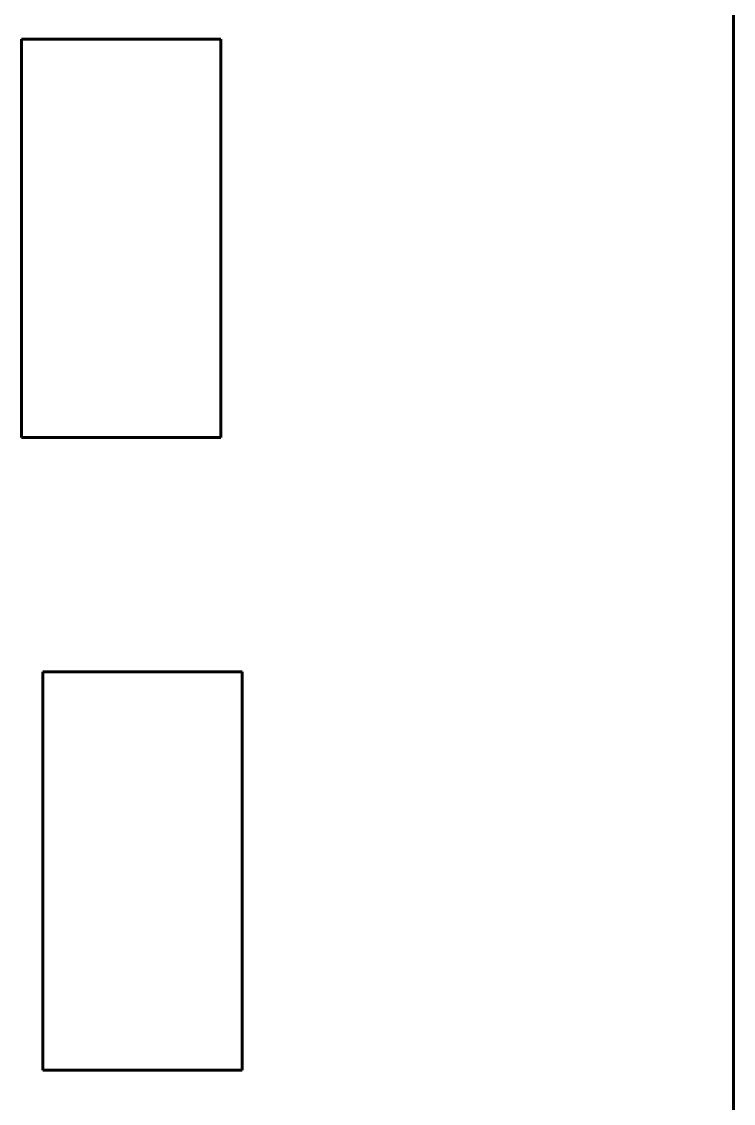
# Model space of a CAD drawing. Extents: x 0 to 297, y 0 to 292.
# Drawn here: x 236.62 to 241.09, y 69.83 to 76.62 of the extents above; entities that cross this region are included whole.
import ezdxf

# ---------------------------------------------------------------- set-up
doc = ezdxf.new("R2010")
doc.units = 0
doc.header["$MEASUREMENT"] = 0
doc.linetypes.add('K5LT_BASIC', pattern=[0])
doc.layers.add('Системный слой', color=7, linetype='Continuous')

# ---------------------------------------------------------------- blocks, each defined once
blk = doc.blocks.new('*U')
at = {"layer": 'Системный слой', "linetype": 'K5LT_BASIC', "lineweight": 60}
for p, q in [((237.8745, 76.5082), (236.6245, 76.5082)), ((236.6245, 76.5082), (236.6245, 74.0082)), ((237.8745, 74.0082), (237.8745, 76.5082)), ((236.6245, 74.0082), (237.8745, 74.0082)), ((238.0068, 72.5395), (236.7568, 72.5395)), ((236.7568, 72.5395), (236.7568, 70.0395)), ((238.0068, 70.0395), (238.0068, 72.5395)), ((236.7568, 70.0395), (238.0068, 70.0395))]:
    blk.add_line(p, q, dxfattribs=at)

msp = doc.modelspace()

# ---------------------------------------------------------------- linework, layer by layer
at = {"layer": 'Системный слой', "linetype": 'K5LT_BASIC', "lineweight": 60}
for p, q in [((241.0876, 65.2856), (241.0876, 85.2856)), ((241.0876, 78.2853), (241.0876, 65.2856))]:
    msp.add_line(p, q, dxfattribs=at)

# ---------------------------------------------------------------- block references
at = {"layer": 'Системный слой'}
msp.add_blockref('*U', (0, 0), dxfattribs=at)
msp.add_blockref('*U', (0, 0), dxfattribs=at)
msp.add_blockref('*U', (0, 0), dxfattribs=at)
msp.add_blockref('*U', (0, 0), dxfattribs=at)
msp.add_blockref('*U', (0, 0), dxfattribs=at)
msp.add_blockref('*U', (0, 0), dxfattribs=at)
msp.add_blockref('*U', (0, 0), dxfattribs=at)
msp.add_blockref('*U', (0, 0), dxfattribs=at)
msp.add_blockref('*U', (0, 0), dxfattribs=at)
msp.add_blockref('*U', (0, 0), dxfattribs=at)
msp.add_blockref('*U', (0, 0), dxfattribs=at)
msp.add_blockref('*U', (0, 0), dxfattribs=at)
msp.add_blockref('*U', (0, 0), dxfattribs=at)
msp.add_blockref('*U', (0, 0), dxfattribs=at)
msp.add_blockref('*U', (0, 0), dxfattribs=at)
msp.add_blockref('*U', (0, 0), dxfattribs=at)
msp.add_blockref('*U', (0, 0), dxfattribs=at)
msp.add_blockref('*U', (0, 0), dxfattribs=at)
msp.add_blockref('*U', (0, 0), dxfattribs=at)
msp.add_blockref('*U', (0, 0), dxfattribs=at)
msp.add_blockref('*U', (0, 0), dxfattribs=at)
msp.add_blockref('*U', (0, 0), dxfattribs=at)
msp.add_blockref('*U', (0, 0), dxfattribs=at)
msp.add_blockref('*U', (0, 0), dxfattribs=at)
msp.add_blockref('*U', (0, 0), dxfattribs=at)
msp.add_blockref('*U', (0, 0), dxfattribs=at)
msp.add_blockref('*U', (0, 0), dxfattribs=at)
msp.add_blockref('*U', (0, 0), dxfattribs=at)
msp.add_blockref('*U', (0, 0), dxfattribs=at)
msp.add_blockref('*U', (0, 0), dxfattribs=at)
msp.add_blockref('*U', (0, 0), dxfattribs=at)
msp.add_blockref('*U', (0, 0), dxfattribs=at)
msp.add_blockref('*U', (0, 0), dxfattribs=at)
msp.add_blockref('*U', (0, 0), dxfattribs=at)
msp.add_blockref('*U', (0, 0), dxfattribs=at)
msp.add_blockref('*U', (0, 0), dxfattribs=at)
msp.add_blockref('*U', (0, 0), dxfattribs=at)
msp.add_blockref('*U', (0, 0), dxfattribs=at)
msp.add_blockref('*U', (0, 0), dxfattribs=at)
msp.add_blockref('*U', (0, 0), dxfattribs=at)
msp.add_blockref('*U', (0, 0), dxfattribs=at)
msp.add_blockref('*U', (0, 0), dxfattribs=at)
msp.add_blockref('*U', (0, 0), dxfattribs=at)
msp.add_blockref('*U', (0, 0), dxfattribs=at)
msp.add_blockref('*U', (0, 0), dxfattribs=at)
msp.add_blockref('*U', (0, 0), dxfattribs=at)
msp.add_blockref('*U', (0, 0), dxfattribs=at)
msp.add_blockref('*U', (0, 0), dxfattribs=at)
msp.add_blockref('*U', (0, 0), dxfattribs=at)
msp.add_blockref('*U', (0, 0), dxfattribs=at)
msp.add_blockref('*U', (0, 0), dxfattribs=at)
msp.add_blockref('*U', (0, 0), dxfattribs=at)
msp.add_blockref('*U', (0, 0), dxfattribs=at)
msp.add_blockref('*U', (0, 0), dxfattribs=at)
msp.add_blockref('*U', (0, 0), dxfattribs=at)
msp.add_blockref('*U', (0, 0), dxfattribs=at)
msp.add_blockref('*U', (0, 0), dxfattribs=at)
msp.add_blockref('*U', (0, 0), dxfattribs=at)
msp.add_blockref('*U', (0, 0), dxfattribs=at)
msp.add_blockref('*U', (0, 0), dxfattribs=at)
msp.add_blockref('*U', (0, 0), dxfattribs=at)
msp.add_blockref('*U', (0, 0), dxfattribs=at)
msp.add_blockref('*U', (0, 0), dxfattribs=at)
msp.add_blockref('*U', (0, 0), dxfattribs=at)
msp.add_blockref('*U', (0, 0), dxfattribs=at)
msp.add_blockref('*U', (0, 0), dxfattribs=at)
msp.add_blockref('*U', (0, 0), dxfattribs=at)
msp.add_blockref('*U', (0, 0), dxfattribs=at)
msp.add_blockref('*U', (0, 0), dxfattribs=at)
msp.add_blockref('*U', (0, 0), dxfattribs=at)
msp.add_blockref('*U', (0, 0), dxfattribs=at)
msp.add_blockref('*U', (0, 0), dxfattribs=at)
msp.add_blockref('*U', (0, 0), dxfattribs=at)
msp.add_blockref('*U', (0, 0), dxfattribs=at)
msp.add_blockref('*U', (0, 0), dxfattribs=at)
msp.add_blockref('*U', (0, 0), dxfattribs=at)
msp.add_blockref('*U', (0, 0), dxfattribs=at)
msp.add_blockref('*U', (0, 0), dxfattribs=at)
msp.add_blockref('*U', (0, 0), dxfattribs=at)
msp.add_blockref('*U', (0, 0), dxfattribs=at)
msp.add_blockref('*U', (0, 0), dxfattribs=at)
msp.add_blockref('*U', (0, 0), dxfattribs=at)
msp.add_blockref('*U', (0, 0), dxfattribs=at)
msp.add_blockref('*U', (0, 0), dxfattribs=at)
msp.add_blockref('*U', (0, 0), dxfattribs=at)
msp.add_blockref('*U', (0, 0), dxfattribs=at)
msp.add_blockref('*U', (0, 0), dxfattribs=at)
msp.add_blockref('*U', (0, 0), dxfattribs=at)
msp.add_blockref('*U', (0, 0), dxfattribs=at)
msp.add_blockref('*U', (0, 0), dxfattribs=at)
msp.add_blockref('*U', (0, 0), dxfattribs=at)
msp.add_blockref('*U', (0, 0), dxfattribs=at)
msp.add_blockref('*U', (0, 0), dxfattribs=at)
msp.add_blockref('*U', (0, 0), dxfattribs=at)
msp.add_blockref('*U', (0, 0), dxfattribs=at)
msp.add_blockref('*U', (0, 0), dxfattribs=at)
msp.add_blockref('*U', (0, 0), dxfattribs=at)
msp.add_blockref('*U', (0, 0), dxfattribs=at)
msp.add_blockref('*U', (0, 0), dxfattribs=at)
msp.add_blockref('*U', (0, 0), dxfattribs=at)
msp.add_blockref('*U', (0, 0), dxfattribs=at)
msp.add_blockref('*U', (0, 0), dxfattribs=at)
msp.add_blockref('*U', (0, 0), dxfattribs=at)
msp.add_blockref('*U', (0, 0), dxfattribs=at)
msp.add_blockref('*U', (0, 0), dxfattribs=at)
msp.add_blockref('*U', (0, 0), dxfattribs=at)
msp.add_blockref('*U', (0, 0), dxfattribs=at)
msp.add_blockref('*U', (0, 0), dxfattribs=at)
msp.add_blockref('*U', (0, 0), dxfattribs=at)
msp.add_blockref('*U', (0, 0), dxfattribs=at)
msp.add_blockref('*U', (0, 0), dxfattribs=at)
msp.add_blockref('*U', (0, 0), dxfattribs=at)
msp.add_blockref('*U', (0, 0), dxfattribs=at)
msp.add_blockref('*U', (0, 0), dxfattribs=at)
msp.add_blockref('*U', (0, 0), dxfattribs=at)
msp.add_blockref('*U', (0, 0), dxfattribs=at)
msp.add_blockref('*U', (0, 0), dxfattribs=at)
msp.add_blockref('*U', (0, 0), dxfattribs=at)
msp.add_blockref('*U', (0, 0), dxfattribs=at)
msp.add_blockref('*U', (0, 0), dxfattribs=at)
msp.add_blockref('*U', (0, 0), dxfattribs=at)
msp.add_blockref('*U', (0, 0), dxfattribs=at)
msp.add_blockref('*U', (0, 0), dxfattribs=at)
msp.add_blockref('*U', (0, 0), dxfattribs=at)
msp.add_blockref('*U', (0, 0), dxfattribs=at)
msp.add_blockref('*U', (0, 0), dxfattribs=at)
msp.add_blockref('*U', (0, 0), dxfattribs=at)
msp.add_blockref('*U', (0, 0), dxfattribs=at)
msp.add_blockref('*U', (0, 0), dxfattribs=at)
msp.add_blockref('*U', (0, 0), dxfattribs=at)
msp.add_blockref('*U', (0, 0), dxfattribs=at)
msp.add_blockref('*U', (0, 0), dxfattribs=at)
msp.add_blockref('*U', (0, 0), dxfattribs=at)
msp.add_blockref('*U', (0, 0), dxfattribs=at)
msp.add_blockref('*U', (0, 0), dxfattribs=at)
msp.add_blockref('*U', (0, 0), dxfattribs=at)
msp.add_blockref('*U', (0, 0), dxfattribs=at)
msp.add_blockref('*U', (0, 0), dxfattribs=at)
msp.add_blockref('*U', (0, 0), dxfattribs=at)
msp.add_blockref('*U', (0, 0), dxfattribs=at)
msp.add_blockref('*U', (0, 0), dxfattribs=at)
msp.add_blockref('*U', (0, 0), dxfattribs=at)
msp.add_blockref('*U', (0, 0), dxfattribs=at)
msp.add_blockref('*U', (0, 0), dxfattribs=at)
msp.add_blockref('*U', (0, 0), dxfattribs=at)
msp.add_blockref('*U', (0, 0), dxfattribs=at)
msp.add_blockref('*U', (0, 0), dxfattribs=at)
msp.add_blockref('*U', (0, 0), dxfattribs=at)
msp.add_blockref('*U', (0, 0), dxfattribs=at)
msp.add_blockref('*U', (0, 0), dxfattribs=at)
msp.add_blockref('*U', (0, 0), dxfattribs=at)
msp.add_blockref('*U', (0, 0), dxfattribs=at)
msp.add_blockref('*U', (0, 0), dxfattribs=at)
msp.add_blockref('*U', (0, 0), dxfattribs=at)
msp.add_blockref('*U', (0, 0), dxfattribs=at)
msp.add_blockref('*U', (0, 0), dxfattribs=at)
msp.add_blockref('*U', (0, 0), dxfattribs=at)
msp.add_blockref('*U', (0, 0), dxfattribs=at)
msp.add_blockref('*U', (0, 0), dxfattribs=at)
msp.add_blockref('*U', (0, 0), dxfattribs=at)
msp.add_blockref('*U', (0, 0), dxfattribs=at)
msp.add_blockref('*U', (0, 0), dxfattribs=at)
msp.add_blockref('*U', (0, 0), dxfattribs=at)
msp.add_blockref('*U', (0, 0), dxfattribs=at)
msp.add_blockref('*U', (0, 0), dxfattribs=at)
msp.add_blockref('*U', (0, 0), dxfattribs=at)
msp.add_blockref('*U', (0, 0), dxfattribs=at)
msp.add_blockref('*U', (0, 0), dxfattribs=at)
msp.add_blockref('*U', (0, 0), dxfattribs=at)
msp.add_blockref('*U', (0, 0), dxfattribs=at)
msp.add_blockref('*U', (0, 0), dxfattribs=at)
msp.add_blockref('*U', (0, 0), dxfattribs=at)
msp.add_blockref('*U', (0, 0), dxfattribs=at)
msp.add_blockref('*U', (0, 0), dxfattribs=at)
msp.add_blockref('*U', (0, 0), dxfattribs=at)
msp.add_blockref('*U', (0, 0), dxfattribs=at)
msp.add_blockref('*U', (0, 0), dxfattribs=at)
msp.add_blockref('*U', (0, 0), dxfattribs=at)
msp.add_blockref('*U', (0, 0), dxfattribs=at)
msp.add_blockref('*U', (0, 0), dxfattribs=at)
msp.add_blockref('*U', (0, 0), dxfattribs=at)
msp.add_blockref('*U', (0, 0), dxfattribs=at)
msp.add_blockref('*U', (0, 0), dxfattribs=at)
msp.add_blockref('*U', (0, 0), dxfattribs=at)
msp.add_blockref('*U', (0, 0), dxfattribs=at)
msp.add_blockref('*U', (0, 0), dxfattribs=at)
msp.add_blockref('*U', (0, 0), dxfattribs=at)
msp.add_blockref('*U', (0, 0), dxfattribs=at)
msp.add_blockref('*U', (0, 0), dxfattribs=at)
msp.add_blockref('*U', (0, 0), dxfattribs=at)
msp.add_blockref('*U', (0, 0), dxfattribs=at)
msp.add_blockref('*U', (0, 0), dxfattribs=at)
msp.add_blockref('*U', (0, 0), dxfattribs=at)
msp.add_blockref('*U', (0, 0), dxfattribs=at)
msp.add_blockref('*U', (0, 0), dxfattribs=at)
msp.add_blockref('*U', (0, 0), dxfattribs=at)
msp.add_blockref('*U', (0, 0), dxfattribs=at)
msp.add_blockref('*U', (0, 0), dxfattribs=at)
msp.add_blockref('*U', (0, 0), dxfattribs=at)
msp.add_blockref('*U', (0, 0), dxfattribs=at)
msp.add_blockref('*U', (0, 0), dxfattribs=at)
msp.add_blockref('*U', (0, 0), dxfattribs=at)
msp.add_blockref('*U', (0, 0), dxfattribs=at)
msp.add_blockref('*U', (0, 0), dxfattribs=at)
msp.add_blockref('*U', (0, 0), dxfattribs=at)
msp.add_blockref('*U', (0, 0), dxfattribs=at)
msp.add_blockref('*U', (0, 0), dxfattribs=at)
msp.add_blockref('*U', (0, 0), dxfattribs=at)
msp.add_blockref('*U', (0, 0), dxfattribs=at)
msp.add_blockref('*U', (0, 0), dxfattribs=at)
msp.add_blockref('*U', (0, 0), dxfattribs=at)
msp.add_blockref('*U', (0, 0), dxfattribs=at)
msp.add_blockref('*U', (0, 0), dxfattribs=at)
msp.add_blockref('*U', (0, 0), dxfattribs=at)
msp.add_blockref('*U', (0, 0), dxfattribs=at)
msp.add_blockref('*U', (0, 0), dxfattribs=at)
msp.add_blockref('*U', (0, 0), dxfattribs=at)
msp.add_blockref('*U', (0, 0), dxfattribs=at)
msp.add_blockref('*U', (0, 0), dxfattribs=at)
msp.add_blockref('*U', (0, 0), dxfattribs=at)
msp.add_blockref('*U', (0, 0), dxfattribs=at)
msp.add_blockref('*U', (0, 0), dxfattribs=at)
msp.add_blockref('*U', (0, 0), dxfattribs=at)
msp.add_blockref('*U', (0, 0), dxfattribs=at)
msp.add_blockref('*U', (0, 0), dxfattribs=at)
msp.add_blockref('*U', (0, 0), dxfattribs=at)
msp.add_blockref('*U', (0, 0), dxfattribs=at)
msp.add_blockref('*U', (0, 0), dxfattribs=at)
msp.add_blockref('*U', (0, 0), dxfattribs=at)
msp.add_blockref('*U', (0, 0), dxfattribs=at)
msp.add_blockref('*U', (0, 0), dxfattribs=at)
msp.add_blockref('*U', (0, 0), dxfattribs=at)
msp.add_blockref('*U', (0, 0), dxfattribs=at)
msp.add_blockref('*U', (0, 0), dxfattribs=at)
msp.add_blockref('*U', (0, 0), dxfattribs=at)
msp.add_blockref('*U', (0, 0), dxfattribs=at)
msp.add_blockref('*U', (0, 0), dxfattribs=at)
msp.add_blockref('*U', (0, 0), dxfattribs=at)
msp.add_blockref('*U', (0, 0), dxfattribs=at)
msp.add_blockref('*U', (0, 0), dxfattribs=at)
msp.add_blockref('*U', (0, 0), dxfattribs=at)
msp.add_blockref('*U', (0, 0), dxfattribs=at)
msp.add_blockref('*U', (0, 0), dxfattribs=at)
msp.add_blockref('*U', (0, 0), dxfattribs=at)
msp.add_blockref('*U', (0, 0), dxfattribs=at)
msp.add_blockref('*U', (0, 0), dxfattribs=at)
msp.add_blockref('*U', (0, 0), dxfattribs=at)
msp.add_blockref('*U', (0, 0), dxfattribs=at)
msp.add_blockref('*U', (0, 0), dxfattribs=at)
msp.add_blockref('*U', (0, 0), dxfattribs=at)
msp.add_blockref('*U', (0, 0), dxfattribs=at)
msp.add_blockref('*U', (0, 0), dxfattribs=at)
msp.add_blockref('*U', (0, 0), dxfattribs=at)
msp.add_blockref('*U', (0, 0), dxfattribs=at)
msp.add_blockref('*U', (0, 0), dxfattribs=at)
msp.add_blockref('*U', (0, 0), dxfattribs=at)
msp.add_blockref('*U', (0, 0), dxfattribs=at)
msp.add_blockref('*U', (0, 0), dxfattribs=at)
msp.add_blockref('*U', (0, 0), dxfattribs=at)
msp.add_blockref('*U', (0, 0), dxfattribs=at)
msp.add_blockref('*U', (0, 0), dxfattribs=at)
msp.add_blockref('*U', (0, 0), dxfattribs=at)
msp.add_blockref('*U', (0, 0), dxfattribs=at)
msp.add_blockref('*U', (0, 0), dxfattribs=at)
msp.add_blockref('*U', (0, 0), dxfattribs=at)
msp.add_blockref('*U', (0, 0), dxfattribs=at)
msp.add_blockref('*U', (0, 0), dxfattribs=at)
msp.add_blockref('*U', (0, 0), dxfattribs=at)
msp.add_blockref('*U', (0, 0), dxfattribs=at)
msp.add_blockref('*U', (0, 0), dxfattribs=at)
msp.add_blockref('*U', (0, 0), dxfattribs=at)
msp.add_blockref('*U', (0, 0), dxfattribs=at)
msp.add_blockref('*U', (0, 0), dxfattribs=at)
msp.add_blockref('*U', (0, 0), dxfattribs=at)
msp.add_blockref('*U', (0, 0), dxfattribs=at)
msp.add_blockref('*U', (0, 0), dxfattribs=at)
msp.add_blockref('*U', (0, 0), dxfattribs=at)
msp.add_blockref('*U', (0, 0), dxfattribs=at)
msp.add_blockref('*U', (0, 0), dxfattribs=at)
msp.add_blockref('*U', (0, 0), dxfattribs=at)
msp.add_blockref('*U', (0, 0), dxfattribs=at)
msp.add_blockref('*U', (0, 0), dxfattribs=at)
msp.add_blockref('*U', (0, 0), dxfattribs=at)
msp.add_blockref('*U', (0, 0), dxfattribs=at)
msp.add_blockref('*U', (0, 0), dxfattribs=at)
msp.add_blockref('*U', (0, 0), dxfattribs=at)
msp.add_blockref('*U', (0, 0), dxfattribs=at)
msp.add_blockref('*U', (0, 0), dxfattribs=at)
msp.add_blockref('*U', (0, 0), dxfattribs=at)
msp.add_blockref('*U', (0, 0), dxfattribs=at)
msp.add_blockref('*U', (0, 0), dxfattribs=at)
msp.add_blockref('*U', (0, 0), dxfattribs=at)
msp.add_blockref('*U', (0, 0), dxfattribs=at)
msp.add_blockref('*U', (0, 0), dxfattribs=at)
msp.add_blockref('*U', (0, 0), dxfattribs=at)
msp.add_blockref('*U', (0, 0), dxfattribs=at)
msp.add_blockref('*U', (0, 0), dxfattribs=at)
msp.add_blockref('*U', (0, 0), dxfattribs=at)
msp.add_blockref('*U', (0, 0), dxfattribs=at)
msp.add_blockref('*U', (0, 0), dxfattribs=at)
msp.add_blockref('*U', (0, 0), dxfattribs=at)
msp.add_blockref('*U', (0, 0), dxfattribs=at)
msp.add_blockref('*U', (0, 0), dxfattribs=at)
msp.add_blockref('*U', (0, 0), dxfattribs=at)
msp.add_blockref('*U', (0, 0), dxfattribs=at)
msp.add_blockref('*U', (0, 0), dxfattribs=at)
msp.add_blockref('*U', (0, 0), dxfattribs=at)
msp.add_blockref('*U', (0, 0), dxfattribs=at)
msp.add_blockref('*U', (0, 0), dxfattribs=at)
msp.add_blockref('*U', (0, 0), dxfattribs=at)
msp.add_blockref('*U', (0, 0), dxfattribs=at)
msp.add_blockref('*U', (0, 0), dxfattribs=at)
msp.add_blockref('*U', (0, 0), dxfattribs=at)
msp.add_blockref('*U', (0, 0), dxfattribs=at)
msp.add_blockref('*U', (0, 0), dxfattribs=at)
msp.add_blockref('*U', (0, 0), dxfattribs=at)
msp.add_blockref('*U', (0, 0), dxfattribs=at)
msp.add_blockref('*U', (0, 0), dxfattribs=at)
msp.add_blockref('*U', (0, 0), dxfattribs=at)
msp.add_blockref('*U', (0, 0), dxfattribs=at)
msp.add_blockref('*U', (0, 0), dxfattribs=at)
msp.add_blockref('*U', (0, 0), dxfattribs=at)
msp.add_blockref('*U', (0, 0), dxfattribs=at)
msp.add_blockref('*U', (0, 0), dxfattribs=at)
msp.add_blockref('*U', (0, 0), dxfattribs=at)
msp.add_blockref('*U', (0, 0), dxfattribs=at)
msp.add_blockref('*U', (0, 0), dxfattribs=at)
msp.add_blockref('*U', (0, 0), dxfattribs=at)
msp.add_blockref('*U', (0, 0), dxfattribs=at)
msp.add_blockref('*U', (0, 0), dxfattribs=at)
msp.add_blockref('*U', (0, 0), dxfattribs=at)
msp.add_blockref('*U', (0, 0), dxfattribs=at)
msp.add_blockref('*U', (0, 0), dxfattribs=at)
msp.add_blockref('*U', (0, 0), dxfattribs=at)
msp.add_blockref('*U', (0, 0), dxfattribs=at)
msp.add_blockref('*U', (0, 0), dxfattribs=at)
msp.add_blockref('*U', (0, 0), dxfattribs=at)
msp.add_blockref('*U', (0, 0), dxfattribs=at)
msp.add_blockref('*U', (0, 0), dxfattribs=at)
msp.add_blockref('*U', (0, 0), dxfattribs=at)
msp.add_blockref('*U', (0, 0), dxfattribs=at)
msp.add_blockref('*U', (0, 0), dxfattribs=at)
msp.add_blockref('*U', (0, 0), dxfattribs=at)
msp.add_blockref('*U', (0, 0), dxfattribs=at)
msp.add_blockref('*U', (0, 0), dxfattribs=at)
msp.add_blockref('*U', (0, 0), dxfattribs=at)
msp.add_blockref('*U', (0, 0), dxfattribs=at)
msp.add_blockref('*U', (0, 0), dxfattribs=at)
msp.add_blockref('*U', (0, 0), dxfattribs=at)
msp.add_blockref('*U', (0, 0), dxfattribs=at)
msp.add_blockref('*U', (0, 0), dxfattribs=at)
msp.add_blockref('*U', (0, 0), dxfattribs=at)
msp.add_blockref('*U', (0, 0), dxfattribs=at)
msp.add_blockref('*U', (0, 0), dxfattribs=at)
msp.add_blockref('*U', (0, 0), dxfattribs=at)
msp.add_blockref('*U', (0, 0), dxfattribs=at)
msp.add_blockref('*U', (0, 0), dxfattribs=at)
msp.add_blockref('*U', (0, 0), dxfattribs=at)
msp.add_blockref('*U', (0, 0), dxfattribs=at)
msp.add_blockref('*U', (0, 0), dxfattribs=at)
msp.add_blockref('*U', (0, 0), dxfattribs=at)
msp.add_blockref('*U', (0, 0), dxfattribs=at)
msp.add_blockref('*U', (0, 0), dxfattribs=at)
msp.add_blockref('*U', (0, 0), dxfattribs=at)
msp.add_blockref('*U', (0, 0), dxfattribs=at)
msp.add_blockref('*U', (0, 0), dxfattribs=at)
msp.add_blockref('*U', (0, 0), dxfattribs=at)
msp.add_blockref('*U', (0, 0), dxfattribs=at)
msp.add_blockref('*U', (0, 0), dxfattribs=at)
msp.add_blockref('*U', (0, 0), dxfattribs=at)
msp.add_blockref('*U', (0, 0), dxfattribs=at)
msp.add_blockref('*U', (0, 0), dxfattribs=at)
msp.add_blockref('*U', (0, 0), dxfattribs=at)
msp.add_blockref('*U', (0, 0), dxfattribs=at)
msp.add_blockref('*U', (0, 0), dxfattribs=at)
msp.add_blockref('*U', (0, 0), dxfattribs=at)
msp.add_blockref('*U', (0, 0), dxfattribs=at)
msp.add_blockref('*U', (0, 0), dxfattribs=at)
msp.add_blockref('*U', (0, 0), dxfattribs=at)
msp.add_blockref('*U', (0, 0), dxfattribs=at)
msp.add_blockref('*U', (0, 0), dxfattribs=at)
msp.add_blockref('*U', (0, 0), dxfattribs=at)
msp.add_blockref('*U', (0, 0), dxfattribs=at)
msp.add_blockref('*U', (0, 0), dxfattribs=at)
msp.add_blockref('*U', (0, 0), dxfattribs=at)
msp.add_blockref('*U', (0, 0), dxfattribs=at)
msp.add_blockref('*U', (0, 0), dxfattribs=at)
msp.add_blockref('*U', (0, 0), dxfattribs=at)
msp.add_blockref('*U', (0, 0), dxfattribs=at)
msp.add_blockref('*U', (0, 0), dxfattribs=at)
msp.add_blockref('*U', (0, 0), dxfattribs=at)
msp.add_blockref('*U', (0, 0), dxfattribs=at)
msp.add_blockref('*U', (0, 0), dxfattribs=at)
msp.add_blockref('*U', (0, 0), dxfattribs=at)
msp.add_blockref('*U', (0, 0), dxfattribs=at)
msp.add_blockref('*U', (0, 0), dxfattribs=at)
msp.add_blockref('*U', (0, 0), dxfattribs=at)
msp.add_blockref('*U', (0, 0), dxfattribs=at)
msp.add_blockref('*U', (0, 0), dxfattribs=at)
msp.add_blockref('*U', (0, 0), dxfattribs=at)
msp.add_blockref('*U', (0, 0), dxfattribs=at)
msp.add_blockref('*U', (0, 0), dxfattribs=at)
msp.add_blockref('*U', (0, 0), dxfattribs=at)
msp.add_blockref('*U', (0, 0), dxfattribs=at)
msp.add_blockref('*U', (0, 0), dxfattribs=at)
msp.add_blockref('*U', (0, 0), dxfattribs=at)
msp.add_blockref('*U', (0, 0), dxfattribs=at)
msp.add_blockref('*U', (0, 0), dxfattribs=at)
msp.add_blockref('*U', (0, 0), dxfattribs=at)
msp.add_blockref('*U', (0, 0), dxfattribs=at)
msp.add_blockref('*U', (0, 0), dxfattribs=at)
msp.add_blockref('*U', (0, 0), dxfattribs=at)
msp.add_blockref('*U', (0, 0), dxfattribs=at)
msp.add_blockref('*U', (0, 0), dxfattribs=at)
msp.add_blockref('*U', (0, 0), dxfattribs=at)
msp.add_blockref('*U', (0, 0), dxfattribs=at)
msp.add_blockref('*U', (0, 0), dxfattribs=at)
msp.add_blockref('*U', (0, 0), dxfattribs=at)
msp.add_blockref('*U', (0, 0), dxfattribs=at)
msp.add_blockref('*U', (0, 0), dxfattribs=at)
msp.add_blockref('*U', (0, 0), dxfattribs=at)

doc.saveas('drawing.dxf')
